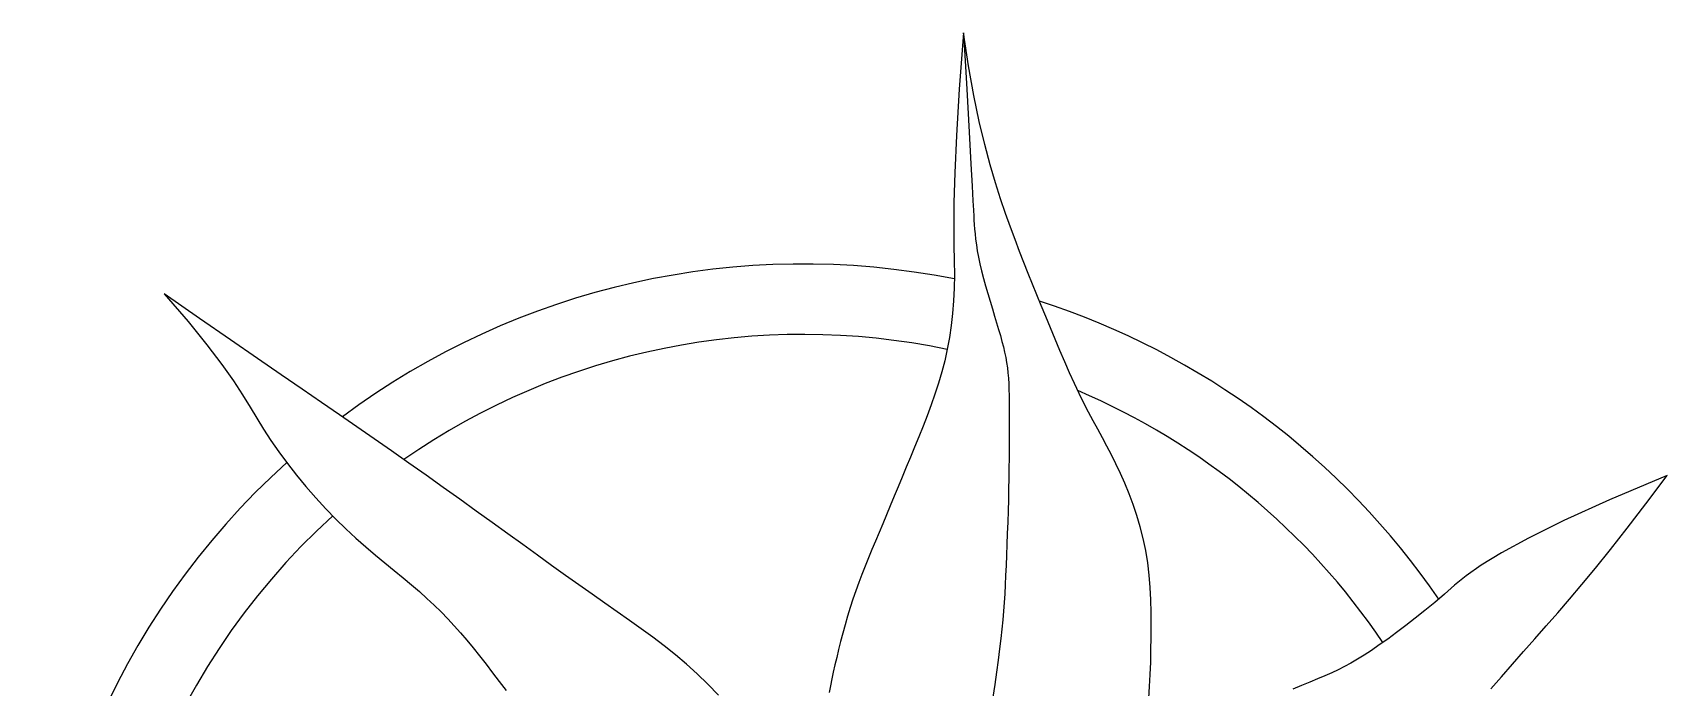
# Model space of a CAD drawing. Header units: millimetres. Extents: x 577 to 2337, y 236 to 943.
# Drawn here: x 749.5589 to 749.9812, y 695.2551 to 695.4243 of the extents above; entities that cross this region are included whole.
import ezdxf

# ---------------------------------------------------------------- set-up
doc = ezdxf.new("R2010")
doc.units = ezdxf.units.MM
doc.header["$LTSCALE"] = 0.01
doc.layers.add('06-Furn', color=4, linetype='Continuous')

# ---------------------------------------------------------------- blocks, each defined once
blk = doc.blocks.new('flower')
at = {"layer": '06-Furn', "color": 94}
for p, q in [((805.7714928447535, 761.2216841364753), (805.7703958360592, 761.2070647916293)), ((805.7714928447535, 761.2216841364753), (805.7723397292059, 761.2071227913797)), ((805.7728203772608, 761.2130846966885), (805.7714928447535, 761.2216841364753)), ((805.774187493914, 761.205472101915), (805.7728203772608, 761.2130846966885)), ((805.7703958360592, 761.2070647916293), (805.7696652516503, 761.1951207925513)), ((805.7723397292059, 761.2071227913797), (805.7729780272338, 761.1959963773177)), ((805.7755794923005, 761.1987467623665), (805.774187493914, 761.205472101915)), ((805.776981670007, 761.1928090882541), (805.7755794923005, 761.1987467623665)), ((805.7696652516503, 761.1951207925513), (805.7692332351485, 761.1854854675643)), ((805.7729780272338, 761.1959963773177), (805.7734396021009, 761.1878017903551)), ((805.7783793246208, 761.1875594897894), (805.776981670007, 761.1928090882541)), ((805.7692332351485, 761.1854854675643), (805.7690319301756, 761.1777921449906)), ((805.7734396021009, 761.1878017903551), (805.7737563170712, 761.1820359265579)), ((805.779757753729, 761.1828983771837), (805.7783793246208, 761.1875594897894)), ((805.7737563170712, 761.1820359265579), (805.7739600354081, 761.1781956819914)), ((805.7811022549186, 761.1787261606486), (805.779757753729, 761.1828983771837)), ((805.7690319301756, 761.1777921449906), (805.7689934803533, 761.1716741531528)), ((805.7739600354081, 761.1781956819914), (805.7740826203755, 761.1757779527214)), ((805.7823981257766, 761.1749432503951), (805.7811022549186, 761.1787261606486)), ((805.7740826203755, 761.1757779527214), (805.7741559352369, 761.1742796348136)), ((805.7741559352369, 761.1742796348136), (805.7742118432562, 761.1731976243336)), ((805.7742118432562, 761.1731976243336), (805.774278101855, 761.1721123665864)), ((805.7836351876882, 761.1714587329958), (805.7823981257766, 761.1749432503951)), ((805.7689934803533, 761.1716741531528), (805.7690500293031, 761.1667648203737)), ((805.774278101855, 761.1721123665864), (805.7743660450859, 761.1709385038332)), ((805.7743660450859, 761.1709385038332), (805.77448290116, 761.1696742275748)), ((805.77448290116, 761.1696742275748), (805.7746358982879, 761.1683177293113)), ((805.7746358982879, 761.1683177293113), (805.7748322646804, 761.1668672005437)), ((805.7848213572299, 761.1682164004645), (805.7836351876882, 761.1714587329958)), ((805.7859690747764, 761.1651687211768), (805.7848213572299, 761.1682164004645)), ((805.7690500293031, 761.1667648203737), (805.7691337206469, 761.1626974749756)), ((805.7748322646804, 761.1668672005437), (805.7750792285483, 761.1653208327724)), ((805.7750792285483, 761.1653208327724), (805.7753840181023, 761.1636768174978)), ((805.7870907807022, 761.1622681635073), (805.7859690747764, 761.1651687211768)), ((805.7691337206469, 761.1626974749756), (805.7691766980062, 761.1591054452813)), ((805.7753840181023, 761.1636768174978), (805.7757538615532, 761.1619333462207)), ((805.7757538615532, 761.1619333462207), (805.7761923730064, 761.1600934325946)), ((805.7761923730064, 761.1600934325946), (805.7766887101458, 761.1581793788868)), ((805.7881989153818, 761.1594671958311), (805.7870907807022, 761.1622681635073)), ((805.7691227913646, 761.1556816625995), (805.7689625761526, 761.152357470184)), ((805.7691766980062, 761.1591054452813), (805.7691227913646, 761.1556816625995)), ((805.7766887101458, 761.1581793788868), (805.7772284165496, 761.1562183095173)), ((805.7772284165496, 761.1562183095173), (805.7777970357967, 761.1542373489062)), ((805.7893059191899, 761.1567182865234), (805.7881989153818, 761.1594671958311)), ((805.790424232501, 761.1539739039591), (805.7893059191899, 761.1567182865234)), ((805.5741924505315, 761.1478033493935), (805.5650644968558, 761.1541802115634)), ((805.5650644968558, 761.1541802115634), (805.5712063433773, 761.1469999696704)), ((805.7689625761526, 761.152357470184), (805.7686983141625, 761.1491238142752)), ((805.7777970357967, 761.1542373489062), (805.7783801114653, 761.1522636214739)), ((805.7783801114653, 761.1522636214739), (805.7789631871337, 761.1503242516405)), ((805.7915662956896, 761.1511865165131), (805.790424232501, 761.1539739039591)), ((805.7927413447809, 761.1483217957899), (805.7915662956896, 761.1511865165131)), ((805.5712063433773, 761.1469999696704), (805.5760911531754, 761.1409834045844)), ((805.5821473386591, 761.1422769605252), (805.5741924505315, 761.1478033493935)), ((805.7686983141625, 761.1491238142752), (805.7683322671868, 761.1459716411129)), ((805.7789631871337, 761.1503242516405), (805.7795318063808, 761.1484463638263)), ((805.7795318063808, 761.1484463638263), (805.7800715127847, 761.1466570824513)), ((805.7939457984029, 761.1453982263101), (805.7927413447809, 761.1483217957899)), ((805.7678666970178, 761.1428918969374), (805.7673038654477, 761.1398755279889)), ((805.7683322671868, 761.1459716411129), (805.7678666970178, 761.1428918969374)), ((805.7800715127847, 761.1466570824513), (805.7805702593276, 761.1449762987344)), ((805.7805702593276, 761.1449762987344), (805.7810256366059, 761.1433949710885)), ((805.7810256366059, 761.1433949710885), (805.7814376446197, 761.1418968247248)), ((805.7951728708341, 761.1424474958238), (805.7939457984029, 761.1453982263101)), ((805.5760911531754, 761.1409834045844), (805.5799275841104, 761.1359497261539)), ((805.5890996502397, 761.1374737285765), (805.5821473386591, 761.1422769605252)), ((805.7673038654477, 761.1398755279889), (805.7666460342692, 761.1369134805076)), ((805.7814376446197, 761.1418968247248), (805.7818062833688, 761.1404655848546)), ((805.7818062833688, 761.1404655848546), (805.7821315528533, 761.1390849766896)), ((805.7821315528533, 761.1390849766896), (805.7824134530732, 761.1377387254407)), ((805.7964157763529, 761.1395012920808), (805.7951728708341, 761.1424474958238)), ((805.797667729238, 761.1365913028313), (805.7964157763529, 761.1395012920808)), ((805.5799275841104, 761.1359497261539), (805.5829242940424, 761.1317181442276)), ((805.5952198742746, 761.1332663371649), (805.5890996502397, 761.1374737285765)), ((805.7666460342692, 761.1369134805076), (805.7658954652744, 761.1339967007333)), ((805.7824134530732, 761.1377387254407), (805.7826519840286, 761.1364105563197)), ((805.7826519840286, 761.1364105563197), (805.7828471457192, 761.1350841945376)), ((805.7828471457192, 761.1350841945376), (805.7829998416717, 761.1337436667795)), ((805.7989219437679, 761.1337492158251), (805.797667729238, 761.1365913028313)), ((805.5829242940424, 761.1317181442276), (805.585289940832, 761.1281078686544)), ((805.6006784997646, 761.1295274699083), (805.5952198742746, 761.1332663371649)), ((805.7650563051976, 761.1311176438891), (805.7641402405397, 761.1282748011289)), ((805.7658954652744, 761.1339967007333), (805.7650563051976, 761.1311176438891)), ((805.7829998416717, 761.1337436667795), (805.7831145895176, 761.1323742056239)), ((805.7831145895176, 761.1323742056239), (805.7831968104151, 761.130961345123)), ((805.7831968104151, 761.130961345123), (805.7832519255222, 761.1294906193287)), ((805.8001716342211, 761.1310067188123), (805.7989219437679, 761.1337492158251)), ((805.8014100148761, 761.1283954995429), (805.8001716342211, 761.1310067188123)), ((805.585289940832, 761.1281078686544), (805.5872331823393, 761.1249381092825)), ((805.6056460157109, 761.1261298104249), (805.6006784997646, 761.1295274699083)), ((805.6102929111147, 761.1229460423325), (805.6056460157109, 761.1261298104249)), ((805.7641402405397, 761.1282748011289), (805.7631608427439, 761.125468172589)), ((805.7832519255222, 761.1294906193287), (805.783285355997, 761.1279475622933)), ((805.783285355997, 761.1279475622933), (805.7833025229976, 761.126317708069)), ((805.7833025229976, 761.126317708069), (805.783308847682, 761.1245865907077)), ((805.8026318079715, 761.1259359287262), (805.8014100148761, 761.1283954995429)), ((805.8038377675855, 761.1236031089094), (805.8026318079715, 761.1259359287262)), ((805.5872331823393, 761.1249381092825), (805.5889626764247, 761.122028075961)), ((805.5889626764247, 761.122028075961), (805.5906870809483, 761.1191969785383)), ((805.614789674977, 761.1198488492488), (805.6102929111147, 761.1229460423325)), ((805.7621316832531, 761.1226977584058), (805.7610663335101, 761.1199635587162)), ((805.7631608427439, 761.125468172589), (805.7621316832531, 761.1226977584058)), ((805.783308847682, 761.1245865907077), (805.7833097512083, 761.1227397442616)), ((805.7833097512083, 761.1227397442616), (805.7833094500329, 761.1207660179215)), ((805.8050301557565, 761.1213608255993), (805.8038377675855, 761.1236031089094)), ((805.5906870809483, 761.1191969785383), (805.5925760364544, 761.1162996756332)), ((805.6192754127184, 761.1167346805245), (805.614789674977, 761.1198488492488)), ((805.7610663335101, 761.1199635587162), (805.759978364958, 761.1172655736565)), ((805.7833073418047, 761.1186675214325), (805.7833016194712, 761.116449679679)), ((805.7833094500329, 761.1207660179215), (805.7833073418047, 761.1186675214325)), ((805.8062112345231, 761.1191728643022), (805.8050301557565, 761.1213608255993)), ((805.8073832659234, 761.1170030105249), (805.8062112345231, 761.1191728643022)), ((805.5925760364544, 761.1162996756332), (805.5946431142215, 761.1133336209438)), ((805.5946431142215, 761.1133336209438), (805.5968628682127, 761.1103319169384)), ((805.6237636954373, 761.113595048442), (805.6192754127184, 761.1167346805245)), ((805.628236710652, 761.1104452310161), (805.6237636954373, 761.113595048442)), ((805.7588813490396, 761.1146038033631), (805.757788857198, 761.1119782479728)), ((805.759978364958, 761.1172655736565), (805.7588813490396, 761.1146038033631)), ((805.7832904759796, 761.1141179175451), (805.7832721042772, 761.1116776599143)), ((805.7833016194712, 761.116449679679), (805.7832904759796, 761.1141179175451)), ((805.8085485119957, 761.1148150497738), (805.8073832659234, 761.1170030105249)), ((805.8097092347786, 761.1125727675558), (805.8085485119957, 761.1148150497738)), ((805.5968628682127, 761.1103319169384), (805.5992098523906, 761.1073276660853)), ((805.6326766458805, 761.1073005062618), (805.628236710652, 761.1104452310161)), ((805.7567121989688, 761.1093892848164), (805.7556536362592, 761.106838800003)), ((805.757788857198, 761.1119782479728), (805.7567121989688, 761.1093892848164)), ((805.7832446973114, 761.1091343316713), (805.7832064480294, 761.1064933576996)), ((805.7832721042772, 761.1116776599143), (805.7832446973114, 761.1091343316713)), ((805.8108676963103, 761.1102399493772), (805.8097092347786, 761.1125727675558)), ((805.812022765752, 761.1077879254082), (805.8108676963103, 761.1102399493772)), ((805.5992098523906, 761.1073276660853), (805.6016586207177, 761.1043539708527)), ((805.6370656886406, 761.1041761521943), (805.6326766458805, 761.1073005062618)), ((805.7556536362592, 761.106838800003), (805.7546131690693, 761.1043290568358)), ((805.7832064480294, 761.1064933576996), (805.7831555493786, 761.1037601628835)), ((805.8131597407564, 761.1052182044721), (805.812022765752, 761.1077879254082)), ((805.8142605260991, 761.1025398400558), (805.8131597407564, 761.1052182044721)), ((805.9533120416238, 761.1072462193789), (805.9383976074238, 761.1009300225766)), ((805.9478004015225, 761.0999513908605), (805.9533120416238, 761.1072462193789)), ((805.6016586207177, 761.1043539708527), (805.6041837271567, 761.1014439337085)), ((805.6041837271567, 761.1014439337085), (805.6067597256705, 761.0986306571215)), ((805.6413860264506, 761.1010874468285), (805.6370656886406, 761.1041761521943)), ((805.6456198468285, 761.0980496681792), (805.6413860264506, 761.1010874468285)), ((805.753590797399, 761.1018623186185), (805.7525865212485, 761.0994408486545)), ((805.7546131690693, 761.1043290568358), (805.753590797399, 761.1018623186185)), ((805.7830907966572, 761.1009443913475), (805.7830133945669, 761.0980725641782)), ((805.7831555493786, 761.1037601628835), (805.7830907966572, 761.1009443913475)), ((805.8153070265557, 761.0997618856462), (805.8142605260991, 761.1025398400558)), ((805.9383976074238, 761.1009300225766), (805.9265799752616, 761.0955839839245)), ((805.6067597256705, 761.0986306571215), (805.6093611702215, 761.0959472435594)), ((805.6497493372922, 761.0950780942617), (805.6456198468285, 761.0980496681792)), ((805.7516003406175, 761.0970669102472), (805.7506322555062, 761.0947427667)), ((805.7525865212485, 761.0994408486545), (805.7516003406175, 761.0970669102472)), ((805.7830133945669, 761.0980725641782), (805.7829251501604, 761.0951754217025)), ((805.8162811469016, 761.09689339473), (805.8153070265557, 761.0997618856462)), ((805.8171647919123, 761.0939434207941), (805.8162811469016, 761.09689339473)), ((805.9429300048679, 761.0936216224284), (805.9478004015225, 761.0999513908605)), ((805.6093611702215, 761.0959472435594), (805.6119643111783, 761.0934187320883)), ((805.6119643111783, 761.0934187320883), (805.6145521845325, 761.0910379081637)), ((805.6537605023343, 761.0921854567549), (805.6497493372922, 761.0950780942617)), ((805.6576546143452, 761.089374301995), (805.6537605023343, 761.0921854567549)), ((805.7496822659145, 761.0924706813165), (805.7487507487997, 761.0902506540283)), ((805.7506322555062, 761.0947427667), (805.7496822659145, 761.0924706813165)), ((805.7828278704906, 761.0922837042473), (805.7827233626099, 761.0894281521395)), ((805.7829251501604, 761.0951754217025), (805.7828278704906, 761.0922837042473)), ((805.8179398663636, 761.0909210173253), (805.8171647919123, 761.0939434207941)), ((805.9265799752616, 761.0955839839245), (805.9174138365815, 761.0910782395787)), ((805.9386092454532, 761.0881219587271), (805.9429300048679, 761.0936216224284)), ((805.6145521845325, 761.0910379081637), (805.6171095226811, 761.088789493839)), ((805.6171095226811, 761.088789493839), (805.6196210580216, 761.0866582111674)), ((805.66143676269, 761.0866446299816), (805.6576546143452, 761.089374301995)), ((805.7478395889476, 761.0880736312804), (805.7469510481016, 761.085928296146)), ((805.7487507487997, 761.0902506540283), (805.7478395889476, 761.0880736312804)), ((805.7827233626099, 761.0894281521395), (805.7826134335711, 761.0866395057063)), ((805.818588275031, 761.0878352378105), (805.8179398663636, 761.0909210173253)), ((805.9174138365815, 761.0910782395787), (805.9104538828276, 761.0872829256948)), ((805.934746517072, 761.0833174444011), (805.9386092454532, 761.0881219587271)), ((805.6196210580216, 761.0866582111674), (805.6220715229513, 761.0846287822022)), ((805.6220715229513, 761.0846287822022), (805.6244456498674, 761.0826859289965)), ((805.6651120367333, 761.0839964407148), (805.66143676269, 761.0866446299816)), ((805.6686855258401, 761.0814297341948), (805.6651120367333, 761.0839964407148)), ((805.7460873880046, 761.0838033316983), (805.7452508703999, 761.0816874210103)), ((805.7469510481016, 761.085928296146), (805.7460873880046, 761.0838033316983)), ((805.782499890427, 761.0839485052746), (805.7823845402302, 761.0813858911715)), ((805.7826134335711, 761.0866395057063), (805.782499890427, 761.0839485052746)), ((805.8190975774248, 761.0846955130221), (805.818588275031, 761.0878352378105)), ((805.8194779519964, 761.0815127828743), (805.8190975774248, 761.0846955130221)), ((805.905254805444, 761.0840681784288), (805.9013712958747, 761.0813041339361)), ((805.9104538828276, 761.0872829256948), (805.905254805444, 761.0840681784288)), ((805.6244456498674, 761.0826859289965), (805.6267281711672, 761.0808143736039)), ((805.6267281711672, 761.0808143736039), (805.628903819248, 761.0789988380773)), ((805.6721623193754, 761.0789445104214), (805.6686855258401, 761.0814297341948)), ((805.7444437570307, 761.0795692471555), (805.7436683096402, 761.077437493207)), ((805.7452508703999, 761.0816874210103), (805.7444437570307, 761.0795692471555)), ((805.7823845402302, 761.0813858911715), (805.7822676841561, 761.0789691431693)), ((805.8197452319317, 761.0782983645669), (805.8194779519964, 761.0815127828743)), ((805.9013712958747, 761.0813041339361), (805.8983580455641, 761.0788609283728)), ((805.9312502135174, 761.0790731240951), (805.934746517072, 761.0833174444011)), ((805.628903819248, 761.0789988380773), (805.6309624156916, 761.0772240444472)), ((805.6309624156916, 761.0772240444472), (805.6329141388177, 761.0754747146535)), ((805.6329141388177, 761.0754747146535), (805.6347742561309, 761.0737355706126)), ((805.6755475067041, 761.0765407693947), (805.6721623193754, 761.0789445104214)), ((805.678846177191, 761.0742185111147), (805.6755475067041, 761.0765407693947)), ((805.7429267899713, 761.0752808422378), (805.7422210828266, 761.0730928813275)), ((805.7436683096402, 761.077437493207), (805.7429267899713, 761.0752808422378)), ((805.7821435998712, 761.0766626988216), (805.7820050591649, 761.0744177351279)), ((805.7822676841561, 761.0789691431693), (805.7821435998712, 761.0766626988216)), ((805.8199152504169, 761.0750635752999), (805.8197452319317, 761.0782983645669)), ((805.8957697459562, 761.0766086978948), (805.8932391235539, 761.0744413445951)), ((805.8983580455641, 761.0788609283728), (805.8957697459562, 761.0766086978948)), ((805.9249904560617, 761.0717252441206), (805.9280287285828, 761.0752540424534)), ((805.9280287285828, 761.0752540424534), (805.9312502135174, 761.0790731240951)), ((805.6347742561309, 761.0737355706126), (805.6365580351352, 761.0719913342413)), ((805.6365580351352, 761.0719913342413), (805.638280743335, 761.0702267274563)), ((805.6820634201845, 761.0719726429323), (805.678846177191, 761.0742185111147)), ((805.6852043249677, 761.0697777016034), (805.6820634201845, 761.0719726429323)), ((805.7422210828266, 761.0730928813275), (805.7415515652453, 761.0708868135802)), ((805.7818448338262, 761.0721854290874), (805.7816556956445, 761.0699169576995)), ((805.7820050591649, 761.0744177351279), (805.7818448338262, 761.0721854290874)), ((805.820003840638, 761.0718197322728), (805.8199152504169, 761.0750635752999)), ((805.8200268357812, 761.0685781526859), (805.820003840638, 761.0718197322728)), ((805.8907110450962, 761.0723478343181), (805.8882084123805, 761.0703408988448)), ((805.8932391235539, 761.0744413445951), (805.8907110450962, 761.0723478343181)), ((805.922043789747, 761.068351773741), (805.9249904560617, 761.0717252441206)), ((805.638280743335, 761.0702267274563), (805.6399576482348, 761.0684264721746)), ((805.6399576482348, 761.0684264721746), (805.6416040173388, 761.0665752903125)), ((805.688273980807, 761.0676031312339), (805.6852043249677, 761.0697777016034)), ((805.691277476969, 761.0654183759308), (805.688273980807, 761.0676031312339)), ((805.7409182373257, 761.0686807461058), (805.7403210991662, 761.0664927860145)), ((805.7415515652453, 761.0708868135802), (805.7409182373257, 761.0686807461058)), ((805.7814304164089, 761.0675634979633), (805.7811617679088, 761.065076226878)), ((805.7816556956445, 761.0699169576995), (805.7814304164089, 761.0675634979633)), ((805.8200000690325, 761.0653501537387), (805.8200268357812, 761.0685781526859)), ((805.8857541272047, 761.0684332699574), (805.8833710913664, 761.0666376794369)), ((805.8882084123805, 761.0703408988448), (805.8857541272047, 761.0684332699574)), ((805.9191149357505, 761.0650224416241), (805.922043789747, 761.068351773741)), ((805.6416040173388, 761.0665752903125), (805.6432351181512, 761.0646579037872)), ((805.6432351181512, 761.0646579037872), (805.644865370031, 761.0626624296295)), ((805.644865370031, 761.0626624296295), (805.646505799755, 761.0605905653287)), ((805.6942199027202, 761.0631928798003), (805.691277476969, 761.0654183759308)), ((805.6971063473269, 761.0608960869491), (805.6942199027202, 761.0631928798003)), ((805.7397601508653, 761.0643410404167), (805.7392353925212, 761.0622436164225)), ((805.7403210991662, 761.0664927860145), (805.7397601508653, 761.0643410404167)), ((805.7811617679088, 761.065076226878), (805.7808425219332, 761.0624063214428)), ((805.8199393735781, 761.0621470526311), (805.8200000690325, 761.0653501537387)), ((805.8789103748926, 761.0634335406236), (805.8768784978525, 761.0620504558938)), ((805.8810822066631, 761.0649668590651), (805.8789103748926, 761.0634335406236)), ((805.8833710913664, 761.0666376794369), (805.8810822066631, 761.0649668590651)), ((805.9162013494549, 761.0617211207372), (805.9191149357505, 761.0650224416241)), ((805.646505799755, 761.0605905653287), (805.6481665859546, 761.058447403488)), ((805.6481665859546, 761.058447403488), (805.6498579072613, 761.0562380367109)), ((805.6999419000558, 761.0584974414836), (805.6971063473269, 761.0608960869491)), ((805.7027316501734, 761.0559663875105), (805.6999419000558, 761.0584974414836)), ((805.7382944460976, 761.0582841616857), (805.7378776927379, 761.0564477826482)), ((805.7387468242325, 761.0602186211421), (805.7382944460976, 761.0582841616857)), ((805.7392353925212, 761.0622436164225), (805.7387468242325, 761.0602186211421)), ((805.7804687632015, 761.0595212329907), (805.7800498281524, 761.0564535101889)), ((805.7808425219332, 761.0624063214428), (805.7804687632015, 761.0595212329907)), ((805.8197418314124, 761.0558442140835), (805.8198558703685, 761.0589780917318)), ((805.8198558703685, 761.0589780917318), (805.8199393735781, 761.0621470526311)), ((805.8715653414079, 761.0587580439684), (805.8699300030331, 761.0578676756262)), ((805.8732413939147, 761.0597349879337), (805.8715653414079, 761.0587580439684)), ((805.8749988746856, 761.0608239708121), (805.8732413939147, 761.0597349879337)), ((805.8768784978525, 761.0620504558938), (805.8749988746856, 761.0608239708121)), ((805.9104810507718, 761.0552330671813), (805.9133182985618, 761.0584554497121)), ((805.9133182985618, 761.0584554497121), (805.9162013494549, 761.0617211207372)), ((805.6498579072613, 761.0562380367109), (805.6515899423065, 761.0539675576007)), ((805.7054789905075, 761.0532834031784), (805.7027316501734, 761.0559663875105)), ((805.737493736868, 761.0546747785648), (805.7371391857255, 761.052919881455)), ((805.7378776927379, 761.0564477826482), (805.737493736868, 761.0546747785648)), ((805.7800498281524, 761.0564535101889), (805.7795983661549, 761.053251976038)), ((805.8195848164827, 761.0527442878982), (805.8197418314124, 761.0558442140835)), ((805.8629815082137, 761.0546626926872), (805.860951751685, 761.0538257994112)), ((805.8648611313806, 761.0554613914377), (805.8629815082137, 761.0546626926872)), ((805.8666186121516, 761.056244812651), (805.8648611313806, 761.0554613914377)), ((805.8682946646584, 761.0570384196171), (805.8666186121516, 761.056244812651)), ((805.8699300030331, 761.0578676756262), (805.8682946646584, 761.0570384196171)), ((805.9077048737863, 761.0520616117768), (805.9104810507718, 761.0552330671813)), ((805.6515899423065, 761.0539675576007), (805.6533728697214, 761.0516410587608)), ((805.708180528132, 761.0504731028055), (805.7054789905075, 761.0532834031784)), ((805.7371391857255, 761.052919881455), (805.7368106465482, 761.0511378233385)), ((805.7795983661549, 761.053251976038), (805.7791270265778, 761.0499654535389)), ((805.8193723853524, 761.0496771813879), (805.8195848164827, 761.0527442878982)), ((805.8587947634936, 761.052937979828), (805.8565461685052, 761.051989048458)), ((805.860951751685, 761.0538257994112), (805.8587947634936, 761.052937979828))]:
    blk.add_line(p, q, dxfattribs=at)
for radius, start, end in [(0.1989870255911171, 78.66562799403623, 126.7237038922729), (0.1989870255911171, 34.39048705932731, 72.13186749593282), (0.1807746430813664, 78.11214379002898, 124.7897831781828), (0.1807746430813664, 34.03610419721301, 66.87755814933092), (0.1989870255911171, 132.0892724362184, 234.1744340381295), (0.1807746430813664, 132.2283608835877, 189.0965681877002)]:
    blk.add_arc((805.7300519069881, 760.9629196501501), radius, start, end, dxfattribs=at)

msp = doc.modelspace()

# ---------------------------------------------------------------- block references
at = {"layer": '06-Furn', "color": 5}
msp.add_blockref('flower', (-55.97213017727063, -65.79735013593893), dxfattribs=at)

doc.saveas('drawing.dxf')
